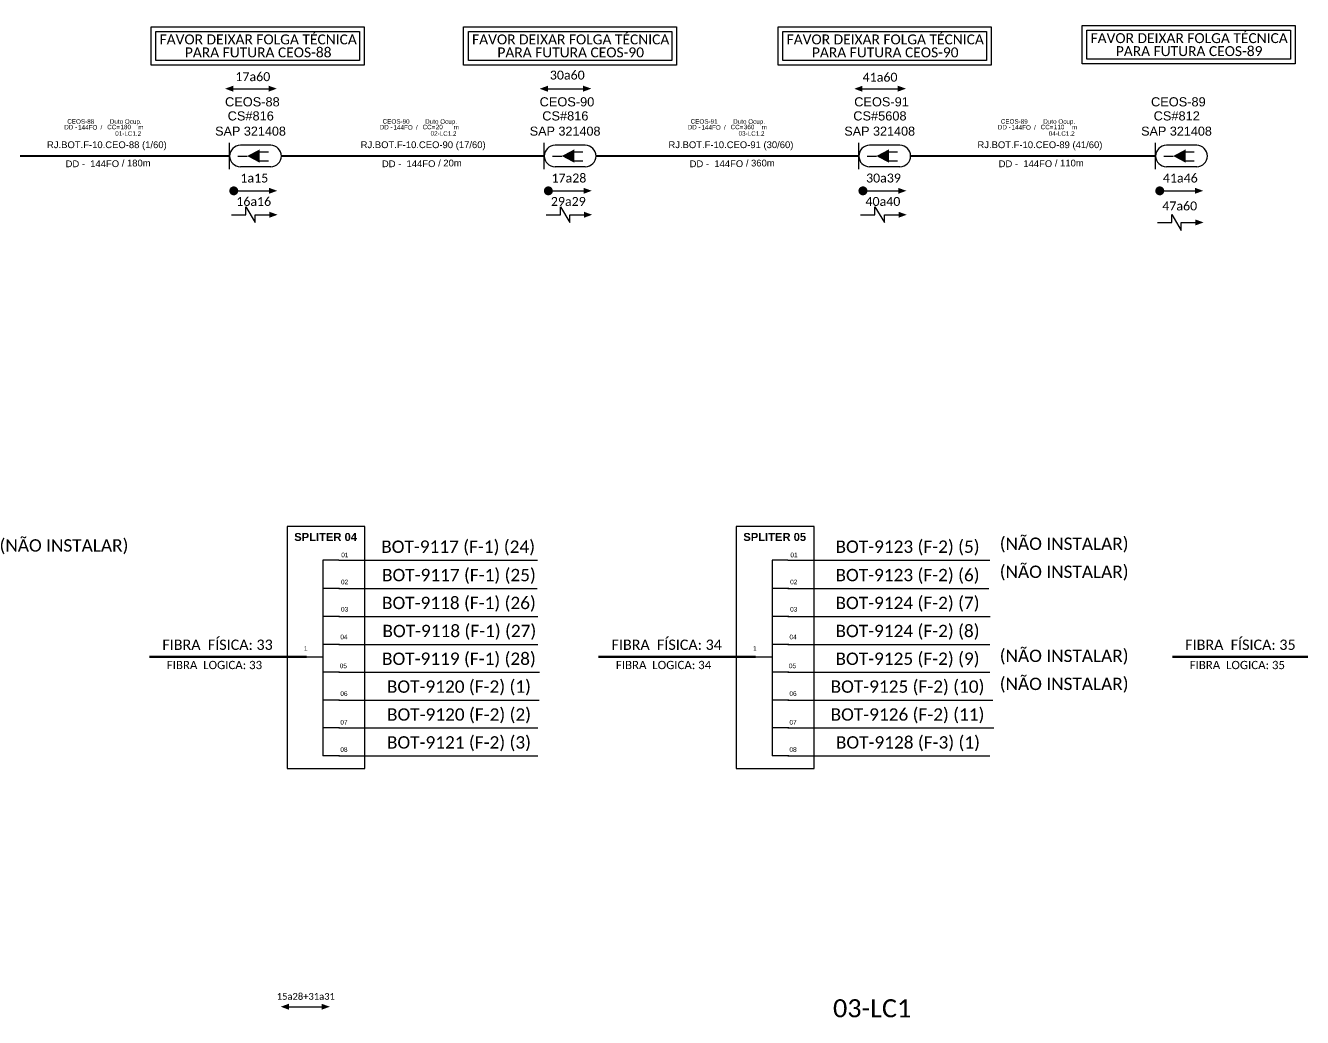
# Model space of a CAD drawing. Header units: millimetres. Extents: x 43195 to 44134, y 3103 to 4099.
# Drawn here: x 43504.5 to 43787.7, y 3867.7 to 4087.7 of the extents above; entities that cross this region are included whole.
import ezdxf
from ezdxf.enums import TextEntityAlignment as Align

# ---------------------------------------------------------------- set-up
doc = ezdxf.new("R2010")
doc.units = ezdxf.units.MM
for name, color, linetype in [('20.4-CEOS', 1, 'Continuous'), ('20.5-CABO AÉREO', 1, 'Continuous'), ('label_cabos', 7, 'Continuous'), ('SETA', 7, 'Continuous')]:
    doc.layers.add(name, color=color, linetype=linetype)
doc.layers.add('40.1-ETIQUETAS', color=1, linetype='Continuous', lineweight=20)
doc.styles.add('siredit', font='arial.ttf')
doc.styles.get("Standard").update_dxf_attribs({"font": 'arial.ttf'})

# ---------------------------------------------------------------- blocks, each defined once
blk = doc.blocks.new('Inst CB DT OCUP CFOA-SM-DD-S-144')
at = {"layer": 'label_cabos', "color": 0, "style": 'siredit'}
for tag, flags, p in [('ID_ATIVIDADE', 3, (1.31, 2.67)), ('FATOR', 1, (11.56, 2.55))]:
    blk.add_attdef(tag, text='', height=1, rotation=359.69, dxfattribs=dict(at, flags=flags)).set_placement(p, align=Align.MIDDLE_CENTER)
for tag, p in [('TIPO_CABO', (1.11, 0)), ('DESTINO_CABO', (3.13, 1.26)), ('CABO', (4.69, -0.05)), ('/', (7.71, -0.05)), ('LANCE', (10.41, 0.02)), ('TIPO_CABO', (13.11, 1.24)), ('UND', (16.46, 0)), ('FID', (13.65, -1.41))]:
    blk.add_attdef(tag, text='', height=1, rotation=359.69, dxfattribs=at).set_placement(p, align=Align.MIDDLE_CENTER)
blk.add_attdef('QTDE', (11.93, -0.45), '', height=1, rotation=359.69, dxfattribs=at)

msp = doc.modelspace()

# ---------------------------------------------------------------- linework, layer by layer
at = {"color": 7, "linetype": 'Continuous'}
for p, q in [((43570.49, 3969.12), (43570.49, 3925.73)), ((43574, 3969.12), (43570.49, 3969.12)), ((43670.08, 3969.12), (43670.08, 3925.73)), ((43673.6, 3969.12), (43670.08, 3969.12)), ((43574.18, 3962.84), (43570.49, 3962.84)), ((43673.77, 3962.84), (43670.08, 3962.84)), ((43574.18, 3956.65), (43570.49, 3956.65)), ((43673.77, 3956.65), (43670.08, 3956.65)), ((43574.18, 3950.43), (43570.49, 3950.43)), ((43673.77, 3950.43), (43670.08, 3950.43)), ((43566.84, 3947.69), (43570.47, 3947.69)), ((43666.43, 3947.69), (43670.07, 3947.69)), ((43574.18, 3944.26), (43570.49, 3944.26)), ((43673.77, 3944.26), (43670.08, 3944.26)), ((43574.18, 3938.1), (43570.49, 3938.1)), ((43673.77, 3938.1), (43670.08, 3938.1)), ((43574.18, 3931.91), (43570.49, 3931.91)), ((43673.77, 3931.91), (43670.08, 3931.91)), ((43574.18, 3925.73), (43570.49, 3925.73)), ((43673.77, 3925.73), (43670.08, 3925.73))]:
    msp.add_line(p, q, dxfattribs=at)
at = {"color": 10, "linetype": 'Continuous'}
for p, q in [((43574, 3969.12), (43618.06, 3969.12)), ((43673.6, 3969.12), (43718.39, 3969.12)), ((43574, 3962.84), (43617.98, 3962.84)), ((43673.6, 3962.84), (43718.15, 3962.84)), ((43574, 3956.65), (43618.14, 3956.65)), ((43673.6, 3956.65), (43718.47, 3956.65)), ((43574, 3950.43), (43618.14, 3950.43)), ((43673.6, 3950.43), (43718.39, 3950.43)), ((43574, 3944.26), (43618.53, 3944.26)), ((43673.6, 3944.26), (43718.39, 3944.26)), ((43574, 3938.1), (43618.45, 3938.1)), ((43673.6, 3938.1), (43719.02, 3938.1)), ((43574, 3931.91), (43618.14, 3931.91)), ((43673.6, 3931.91), (43719.27, 3931.91)), ((43574, 3925.73), (43618.14, 3925.73)), ((43673.6, 3925.73), (43718.39, 3925.73))]:
    msp.add_line(p, q, dxfattribs=at)
at = {"color": 1, "linetype": 'Continuous', "lineweight": 60}
for p, q in [((43566.84, 3947.69), (43532.03, 3947.69)), ((43666.43, 3947.69), (43631.63, 3947.69)), ((43793.66, 3947.69), (43758.86, 3947.69))]:
    msp.add_line(p, q, dxfattribs=at)
at = {"color": 3, "ltscale": 9e-07}
for points in [[(43532.39, 4087.37), (43579.62, 4087.37), (43579.62, 4078.86), (43532.39, 4078.86)], [(43533.44, 4086.32), (43578.57, 4086.32), (43578.57, 4079.91), (43533.44, 4079.91)], [(43601.68, 4087.37), (43648.91, 4087.37), (43648.91, 4078.86), (43601.68, 4078.86)], [(43602.73, 4086.32), (43647.86, 4086.32), (43647.86, 4079.91), (43602.73, 4079.91)], [(43671.44, 4087.37), (43718.67, 4087.37), (43718.67, 4078.86), (43671.44, 4078.86)], [(43672.49, 4086.32), (43717.62, 4086.32), (43717.62, 4079.91), (43672.49, 4079.91)], [(43738.83, 4087.66), (43786.06, 4087.66), (43786.06, 4079.14), (43738.83, 4079.14)], [(43739.88, 4086.61), (43785.01, 4086.61), (43785.01, 4080.19), (43739.88, 4080.19)]]:
    msp.add_lwpolyline(points, close=True, dxfattribs=at)
at = {"color": 0, "const_width": 0.99}
for points in [[(43550.22, 4051, 1), (43551.21, 4051, 1)], [(43619.98, 4051, 1), (43620.97, 4051, 1)], [(43689.74, 4051, 1), (43690.73, 4051, 1)], [(43755.56, 4051, 1), (43756.55, 4051, 1)]]:
    msp.add_lwpolyline(points, format="xyb", close=True, dxfattribs=at)
at = {"color": 0}
for points in [[(43553.37, 4045.7), (43553.37, 4047.45), (43555.46, 4043.95), (43555.46, 4045.7)], [(43623.13, 4045.7), (43623.13, 4047.45), (43625.22, 4043.95), (43625.22, 4045.7)], [(43692.89, 4045.7), (43692.89, 4047.45), (43694.98, 4043.95), (43694.98, 4045.7)], [(43758.7, 4043.99), (43758.7, 4045.74), (43760.8, 4042.24), (43760.8, 4043.99)]]:
    msp.add_lwpolyline(points, dxfattribs=at)
at = {"color": 7}
for points in [[(43562.52, 3922.91), (43579.8, 3922.91), (43579.8, 3976.57), (43562.52, 3976.57)], [(43662.11, 3922.91), (43679.39, 3922.91), (43679.39, 3976.57), (43662.11, 3976.57)]]:
    msp.add_lwpolyline(points, close=True, dxfattribs=at)
at = {"layer": '20.4-CEOS', "color": 252}
for p, q in [((43558.9, 4061.12), (43552.19, 4061.12)), ((43628.66, 4061.11), (43621.95, 4061.11)), ((43698.42, 4061.11), (43691.71, 4061.11)), ((43764.24, 4061.11), (43757.53, 4061.11)), ((43558.9, 4056.33), (43552.19, 4056.33)), ((43628.66, 4056.33), (43621.95, 4056.33)), ((43698.42, 4056.33), (43691.71, 4056.33)), ((43764.24, 4056.33), (43757.53, 4056.33))]:
    msp.add_line(p, q, dxfattribs=at)
for points in [[(43549.8, 4055.84), (43549.8, 4061.61)], [(43619.56, 4055.84), (43619.56, 4061.61)], [(43689.31, 4055.84), (43689.31, 4061.61)], [(43755.13, 4055.84), (43755.13, 4061.61)], [(43551.65, 4058.72), (43553.69, 4058.72)], [(43551.65, 4058.72), (43553.69, 4058.72)], [(43556.34, 4059.67), (43558.38, 4059.67)], [(43556.34, 4059.67), (43558.38, 4059.67)], [(43621.41, 4058.72), (43623.45, 4058.72)], [(43621.41, 4058.72), (43623.45, 4058.72)], [(43626.1, 4059.67), (43628.14, 4059.67)], [(43626.1, 4059.67), (43628.14, 4059.67)], [(43691.17, 4058.72), (43693.21, 4058.72)], [(43691.17, 4058.72), (43693.21, 4058.72)], [(43695.86, 4059.67), (43697.9, 4059.67)], [(43695.86, 4059.67), (43697.9, 4059.67)], [(43756.99, 4058.72), (43759.03, 4058.72)], [(43756.99, 4058.72), (43759.03, 4058.72)], [(43761.68, 4059.67), (43763.72, 4059.67)], [(43761.68, 4059.67), (43763.72, 4059.67)], [(43556.34, 4057.68), (43558.38, 4057.68)], [(43556.34, 4057.68), (43558.38, 4057.68)], [(43626.1, 4057.68), (43628.14, 4057.68)], [(43626.1, 4057.68), (43628.14, 4057.68)], [(43695.86, 4057.68), (43697.9, 4057.68)], [(43695.86, 4057.68), (43697.9, 4057.68)], [(43761.68, 4057.68), (43763.72, 4057.68)], [(43761.68, 4057.68), (43763.72, 4057.68)]]:
    msp.add_lwpolyline(points, dxfattribs=at)
for points in [[(43553.69, 4058.72, 0, 2.95, 0), (43556.46, 4058.72, 2.95, 2.95, 0)], [(43553.69, 4058.72, 0, 2.95, 0), (43556.46, 4058.72, 2.95, 2.95, 0)], [(43623.45, 4058.72, 0, 2.95, 0), (43626.22, 4058.72, 2.95, 2.95, 0)], [(43623.45, 4058.72, 0, 2.95, 0), (43626.22, 4058.72, 2.95, 2.95, 0)], [(43693.21, 4058.72, 0, 2.95, 0), (43695.98, 4058.72, 2.95, 2.95, 0)], [(43693.21, 4058.72, 0, 2.95, 0), (43695.98, 4058.72, 2.95, 2.95, 0)], [(43759.03, 4058.72, 0, 2.95, 0), (43761.8, 4058.72, 2.95, 2.95, 0)], [(43759.03, 4058.72, 0, 2.95, 0), (43761.8, 4058.72, 2.95, 2.95, 0)]]:
    msp.add_lwpolyline(points, format="xyseb", dxfattribs=at)
for centre, start, end in [((43552.19, 4058.72), 90, 270), ((43558.9, 4058.72), 270, 90), ((43621.95, 4058.72), 90, 270), ((43628.66, 4058.72), 270, 90), ((43691.71, 4058.72), 90, 270), ((43698.42, 4058.72), 270, 90), ((43757.53, 4058.72), 90, 270), ((43764.24, 4058.72), 270, 90)]:
    msp.add_arc(centre, 2.39, start, end, dxfattribs=at)
at = {"layer": '20.5-CABO AÉREO', "ltscale": 50, "const_width": 0.4}
for points in [[(43496.8, 4058.72), (43549.8, 4058.72)], [(43561.3, 4058.72), (43619.56, 4058.72)], [(43631.06, 4058.72), (43689.31, 4058.72)], [(43700.81, 4058.72), (43755.13, 4058.72)]]:
    msp.add_lwpolyline(points, dxfattribs=at)
at = {"layer": 'SETA', "color": 0}
for points in [[(43550.6, 4073.65), (43559.12, 4073.65)], [(43620.36, 4073.64), (43628.88, 4073.64)], [(43690.12, 4073.64), (43698.64, 4073.64)], [(43550.71, 4051), (43559.22, 4051)], [(43620.47, 4051), (43628.98, 4051)], [(43690.23, 4051), (43698.74, 4051)], [(43756.05, 4051), (43764.56, 4051)], [(43550.21, 4045.7), (43553.37, 4045.7)], [(43555.46, 4045.7), (43558.62, 4045.7)], [(43619.96, 4045.7), (43623.13, 4045.7)], [(43625.22, 4045.7), (43628.38, 4045.7)], [(43689.72, 4045.7), (43692.89, 4045.7)], [(43694.98, 4045.7), (43698.14, 4045.7)], [(43755.54, 4043.99), (43758.7, 4043.99)], [(43760.8, 4043.99), (43763.96, 4043.99)]]:
    msp.add_lwpolyline(points, dxfattribs=at)
at = {"layer": 'SETA'}
msp.add_lwpolyline([(43562.27, 3870.07), (43570.86, 3870.07)], dxfattribs=at)
at = {"layer": 'SETA', "color": 0}
for points in [[(43550.6, 4074.31), (43548.79, 4073.65), (43550.6, 4072.99)], [(43558.43, 4074.32), (43560.25, 4073.66), (43558.43, 4073)], [(43620.36, 4074.3), (43618.55, 4073.64), (43620.36, 4072.98)], [(43628.19, 4074.32), (43630.01, 4073.66), (43628.19, 4073)], [(43690.12, 4074.3), (43688.31, 4073.64), (43690.12, 4072.98)], [(43697.95, 4074.32), (43699.77, 4073.66), (43697.95, 4073)], [(43558.54, 4051.67), (43560.35, 4051.01), (43558.54, 4050.35)], [(43628.3, 4051.67), (43630.11, 4051.01), (43628.3, 4050.35)], [(43698.06, 4051.67), (43699.87, 4051.01), (43698.06, 4050.35)], [(43763.88, 4051.67), (43765.69, 4051.01), (43763.88, 4050.35)], [(43558.62, 4046.36), (43560.43, 4045.7), (43558.62, 4045.04)], [(43628.38, 4046.36), (43630.19, 4045.7), (43628.38, 4045.04)], [(43698.14, 4046.36), (43699.95, 4045.7), (43698.14, 4045.04)], [(43763.96, 4044.65), (43765.77, 4043.99), (43763.96, 4043.33)]]:
    msp.add_solid(points, dxfattribs=at)
at = {"layer": 'SETA'}
for points in [[(43562.96, 3870.75), (43561.12, 3870.09), (43562.96, 3869.42)], [(43570.17, 3870.75), (43572.01, 3870.09), (43570.17, 3869.42)]]:
    msp.add_solid(points, dxfattribs=at)

# ---------------------------------------------------------------- block references
at = {"color": 6, "lineweight": 0}
ref = msp.add_blockref('Inst CB DT OCUP CFOA-SM-DD-S-144', (43513.65, 4065.13), dxfattribs=at)
ref.add_attrib('DESTINO_CABO', 'CEOS-88', dxfattribs={"layer": 'label_cabos', "color": 0, "height": 1, "rotation": 359.69, "style": 'siredit'}).set_placement((43516.78, 4066.39), align=Align.MIDDLE_CENTER)
ref.add_attrib('TIPO_CABO', 'Duto Ocup.', dxfattribs={"layer": 'label_cabos', "color": 0, "height": 1, "rotation": 359.69, "style": 'siredit'}).set_placement((43526.76, 4066.37), align=Align.MIDDLE_CENTER)
ref.add_attrib('/', '/', dxfattribs={"layer": 'label_cabos', "color": 0, "height": 1, "rotation": 359.69, "style": 'siredit'}).set_placement((43521.36, 4065.08), align=Align.MIDDLE_CENTER)
ref.add_attrib('FID', '01-LC1.2', dxfattribs={"layer": 'label_cabos', "color": 0, "height": 1, "rotation": 359.69, "style": 'siredit'}).set_placement((43527.3, 4063.71), align=Align.MIDDLE_CENTER)
ref.add_attrib('LANCE', 'CC=', dxfattribs={"layer": 'label_cabos', "color": 0, "height": 1, "rotation": 359.69, "style": 'siredit'}).set_placement((43524.06, 4065.15), align=Align.MIDDLE_CENTER)
ref.add_attrib('UND', 'm', dxfattribs={"layer": 'label_cabos', "color": 0, "height": 1, "rotation": 359.69, "style": 'siredit'}).set_placement((43530.11, 4065.13), align=Align.MIDDLE_CENTER)
ref.add_attrib('CABO', '144FO', dxfattribs={"layer": 'label_cabos', "color": 0, "height": 1, "rotation": 359.69, "style": 'siredit'}).set_placement((43518.33, 4065.08), align=Align.MIDDLE_CENTER)
ref.add_attrib('TIPO_CABO', 'DD - ', dxfattribs={"layer": 'label_cabos', "color": 0, "height": 1, "rotation": 359.69, "style": 'siredit'}).set_placement((43514.76, 4065.12), align=Align.MIDDLE_CENTER)
ref.add_attrib('QTDE', '180', (43525.58, 4064.67), dxfattribs={"layer": 'label_cabos', "color": 0, "height": 1, "rotation": 359.69, "style": 'siredit'})
ref = msp.add_blockref('Inst CB DT OCUP CFOA-SM-DD-S-144', (43583.58, 4065.13), dxfattribs=at)
ref.add_attrib('DESTINO_CABO', 'CEOS-90', dxfattribs={"layer": 'label_cabos', "color": 0, "height": 1, "rotation": 359.69, "style": 'siredit'}).set_placement((43586.72, 4066.39), align=Align.MIDDLE_CENTER)
ref.add_attrib('TIPO_CABO', 'Duto Ocup.', dxfattribs={"layer": 'label_cabos', "color": 0, "height": 1, "rotation": 359.69, "style": 'siredit'}).set_placement((43596.69, 4066.37), align=Align.MIDDLE_CENTER)
ref.add_attrib('/', '/', dxfattribs={"layer": 'label_cabos', "color": 0, "height": 1, "rotation": 359.69, "style": 'siredit'}).set_placement((43591.3, 4065.08), align=Align.MIDDLE_CENTER)
ref.add_attrib('FID', '02-LC1.2', dxfattribs={"layer": 'label_cabos', "color": 0, "height": 1, "rotation": 359.69, "style": 'siredit'}).set_placement((43597.23, 4063.71), align=Align.MIDDLE_CENTER)
ref.add_attrib('LANCE', 'CC=', dxfattribs={"layer": 'label_cabos', "color": 0, "height": 1, "rotation": 359.69, "style": 'siredit'}).set_placement((43593.99, 4065.15), align=Align.MIDDLE_CENTER)
ref.add_attrib('UND', 'm', dxfattribs={"layer": 'label_cabos', "color": 0, "height": 1, "rotation": 359.69, "style": 'siredit'}).set_placement((43600.05, 4065.13), align=Align.MIDDLE_CENTER)
ref.add_attrib('CABO', '144FO', dxfattribs={"layer": 'label_cabos', "color": 0, "height": 1, "rotation": 359.69, "style": 'siredit'}).set_placement((43588.27, 4065.08), align=Align.MIDDLE_CENTER)
ref.add_attrib('TIPO_CABO', 'DD - ', dxfattribs={"layer": 'label_cabos', "color": 0, "height": 1, "rotation": 359.69, "style": 'siredit'}).set_placement((43584.7, 4065.12), align=Align.MIDDLE_CENTER)
ref.add_attrib('QTDE', '20', (43595.51, 4064.67), dxfattribs={"layer": 'label_cabos', "color": 0, "height": 1, "rotation": 359.69, "style": 'siredit'})
ref = msp.add_blockref('Inst CB DT OCUP CFOA-SM-DD-S-144', (43651.89, 4065.13), dxfattribs=at)
ref.add_attrib('DESTINO_CABO', 'CEOS-91', dxfattribs={"layer": 'label_cabos', "color": 0, "height": 1, "rotation": 359.69, "style": 'siredit'}).set_placement((43655.02, 4066.39), align=Align.MIDDLE_CENTER)
ref.add_attrib('TIPO_CABO', 'Duto Ocup.', dxfattribs={"layer": 'label_cabos', "color": 0, "height": 1, "rotation": 359.69, "style": 'siredit'}).set_placement((43664.99, 4066.37), align=Align.MIDDLE_CENTER)
ref.add_attrib('/', '/', dxfattribs={"layer": 'label_cabos', "color": 0, "height": 1, "rotation": 359.69, "style": 'siredit'}).set_placement((43659.6, 4065.08), align=Align.MIDDLE_CENTER)
ref.add_attrib('FID', '03-LC1.2', dxfattribs={"layer": 'label_cabos', "color": 0, "height": 1, "rotation": 359.69, "style": 'siredit'}).set_placement((43665.53, 4063.71), align=Align.MIDDLE_CENTER)
ref.add_attrib('LANCE', 'CC=', dxfattribs={"layer": 'label_cabos', "color": 0, "height": 1, "rotation": 359.69, "style": 'siredit'}).set_placement((43662.3, 4065.15), align=Align.MIDDLE_CENTER)
ref.add_attrib('UND', 'm', dxfattribs={"layer": 'label_cabos', "color": 0, "height": 1, "rotation": 359.69, "style": 'siredit'}).set_placement((43668.35, 4065.13), align=Align.MIDDLE_CENTER)
ref.add_attrib('CABO', '144FO', dxfattribs={"layer": 'label_cabos', "color": 0, "height": 1, "rotation": 359.69, "style": 'siredit'}).set_placement((43656.57, 4065.08), align=Align.MIDDLE_CENTER)
ref.add_attrib('TIPO_CABO', 'DD - ', dxfattribs={"layer": 'label_cabos', "color": 0, "height": 1, "rotation": 359.69, "style": 'siredit'}).set_placement((43653, 4065.12), align=Align.MIDDLE_CENTER)
ref.add_attrib('QTDE', '360', (43663.82, 4064.67), dxfattribs={"layer": 'label_cabos', "color": 0, "height": 1, "rotation": 359.69, "style": 'siredit'})
ref = msp.add_blockref('Inst CB DT OCUP CFOA-SM-DD-S-144', (43720.66, 4065.13), dxfattribs=at)
ref.add_attrib('DESTINO_CABO', 'CEOS-89', dxfattribs={"layer": 'label_cabos', "color": 0, "height": 1, "rotation": 359.69, "style": 'siredit'}).set_placement((43723.79, 4066.39), align=Align.MIDDLE_CENTER)
ref.add_attrib('TIPO_CABO', 'Duto Ocup.', dxfattribs={"layer": 'label_cabos', "color": 0, "height": 1, "rotation": 359.69, "style": 'siredit'}).set_placement((43733.76, 4066.37), align=Align.MIDDLE_CENTER)
ref.add_attrib('/', '/', dxfattribs={"layer": 'label_cabos', "color": 0, "height": 1, "rotation": 359.69, "style": 'siredit'}).set_placement((43728.37, 4065.08), align=Align.MIDDLE_CENTER)
ref.add_attrib('FID', '04-LC1.2', dxfattribs={"layer": 'label_cabos', "color": 0, "height": 1, "rotation": 359.69, "style": 'siredit'}).set_placement((43734.3, 4063.71), align=Align.MIDDLE_CENTER)
ref.add_attrib('LANCE', 'CC=', dxfattribs={"layer": 'label_cabos', "color": 0, "height": 1, "rotation": 359.69, "style": 'siredit'}).set_placement((43731.06, 4065.15), align=Align.MIDDLE_CENTER)
ref.add_attrib('UND', 'm', dxfattribs={"layer": 'label_cabos', "color": 0, "height": 1, "rotation": 359.69, "style": 'siredit'}).set_placement((43737.12, 4065.13), align=Align.MIDDLE_CENTER)
ref.add_attrib('CABO', '144FO', dxfattribs={"layer": 'label_cabos', "color": 0, "height": 1, "rotation": 359.69, "style": 'siredit'}).set_placement((43725.34, 4065.08), align=Align.MIDDLE_CENTER)
ref.add_attrib('TIPO_CABO', 'DD - ', dxfattribs={"layer": 'label_cabos', "color": 0, "height": 1, "rotation": 359.69, "style": 'siredit'}).set_placement((43721.77, 4065.12), align=Align.MIDDLE_CENTER)
ref.add_attrib('QTDE', '110', (43732.58, 4064.67), dxfattribs={"layer": 'label_cabos', "color": 0, "height": 1, "rotation": 359.69, "style": 'siredit'})

# ---------------------------------------------------------------- texts
at = {"color": 0, "attachment_point": 5}
for s, insert, char_height, width in [('{\\fCalibri|b0|i0|c0|p34;FAVOR DEIXAR FOLGA TÉCNICA}', (43556.13, 4084.57), 2.2, 46.8706), ('{\\fCalibri|b0|i0|c0|p34;FAVOR DEIXAR FOLGA TÉCNICA}', (43625.43, 4084.57), 2.2, 46.8706), ('{\\fCalibri|b0|i0|c0|p34;FAVOR DEIXAR FOLGA TÉCNICA}', (43695.18, 4084.57), 2.2, 46.8706), ('{\\fCalibri|b0|i0|c0|p34;FAVOR DEIXAR FOLGA TÉCNICA}', (43762.57, 4084.85), 2.2, 46.8706), ('{\\fCalibri|b0|i0|c0|p34;PARA FUTURA CEOS-89}', (43762.57, 4081.97), 2.2, 46.8706), ('{\\fCalibri|b0|i0|c0|p34;PARA FUTURA CEOS-88}', (43556.13, 4081.69), 2.2, 46.8706), ('{\\fCalibri|b0|i0|c0|p34;PARA FUTURA CEOS-90}', (43625.43, 4081.69), 2.2, 46.8706), ('{\\fCalibri|b0|i0|c0|p34;PARA FUTURA CEOS-90}', (43695.18, 4081.69), 2.2, 46.8706), ('{\\fCalibri|b0|i0|c0|p34;30a60}', (43624.67, 4076.66), 1.98, 25.1052), ('{\\fCalibri|b0|i0|c0|p34;17a60}', (43554.94, 4076.31), 1.98, 25.1052), ('{\\fCalibri|b0|i0|c0|p34;\\C7;41a60}', (43694.03, 4076.19), 1.98, 25.1052), ('{\\fCalibri|b0|i0|c0|p34;\\C7;17a28}', (43625.03, 4053.83), 1.98, 25.1052), ('{\\fCalibri|b0|i0|c0|p34;\\C7;41a46}', (43760.61, 4053.83), 1.98, 25.1052), ('{\\fCalibri|b0|i0|c0|p34;\\C7;1a15}', (43555.27, 4053.83), 1.98, 25.1052), ('{\\fCalibri|b0|i0|c0|p34;\\C7;30a39}', (43694.79, 4053.83), 1.98, 25.1052), ('{\\fCalibri|b0|i0|c0|p34;\\C7;16a16}', (43555.14, 4048.64), 1.98, 25.1052), ('{\\fCalibri|b0|i0|c0|p34;\\C7;29a29}', (43624.9, 4048.64), 1.98, 25.1052), ('{\\fCalibri|b0|i0|c0|p34;\\C7;40a40}', (43694.66, 4048.64), 1.98, 25.1052), ('{\\fCalibri|b0|i0|c0|p34;\\C7;47a60}', (43760.48, 4047.64), 1.98, 25.1052)]:
    msp.add_mtext(s, dxfattribs=dict(at, insert=insert, char_height=char_height, width=width))
at = {"attachment_point": 5}
for s, insert, char_height, width in [('\\C7;\\fCalibri|b0|i0|c0|p34;(NÃO INSTALAR)', (43513.06, 3972.08), 2.7432, 80.6352), ('\\C10;\\fArial|b1|i0|c0|p34;SPLITER 04', (43571.08, 3974.24), 1.7753, 17.28), ('{\\fCalibri|b0|i0|c0|p34;\\C7;BOT-9117 (F-1) (24)}', (43600.47, 3971.8), 2.7432, 80.6352), ('\\C10;\\fArial|b1|i0|c0|p34;SPLITER 05', (43670.67, 3974.24), 1.7753, 17.28), ('{\\fCalibri|b0|i0|c0|p34;\\C7;BOT-9123 (F-2) (5)}', (43700.13, 3971.8), 2.7432, 80.6352), ('\\C7;\\fCalibri|b0|i0|c0|p34;(NÃO INSTALAR)', (43734.85, 3972.46), 2.7432, 80.6352), ('\\C7;\\fArial|b0|i0|;\\H1.0273588255048;01 ', (43575.35, 3970.26), 1.7753, 3.5602), ('\\C7;\\fArial|b0|i0|;\\H1.0273588255048;01 ', (43674.94, 3970.26), 1.7753, 3.5602), ('\\pt38.40421;{\\fCalibri|b0|i0|c0|p34;\\C7;BOT-9117 (F-1) (25)}', (43600.64, 3965.51), 2.7432, 80.6352), ('{\\fCalibri|b0|i0|c0|p34;\\C7;BOT-9123 (F-2) (6)}', (43700.12, 3965.51), 2.7432, 80.6352), ('\\C7;\\fCalibri|b0|i0|c0|p34;(NÃO INSTALAR)', (43734.85, 3966.24), 2.7432, 80.6352), ('\\C7;\\fArial|b0|i0|;\\H1.0273588255048;02 ', (43575.29, 3964.26), 1.7753, 3.7582), ('\\C7;\\fArial|b0|i0|;\\H1.0273588255048;02 ', (43674.89, 3964.26), 1.7753, 3.7582), ('\\C7;\\fArial|b0|i0|;\\H1.0273588255048;03 ', (43575.29, 3958.21), 1.7753, 3.456), ('{\\fCalibri|b0|i0|c0|p34;\\C7;BOT-9118 (F-1) (26)}', (43600.64, 3959.33), 2.7432, 80.6352), ('\\C7;\\fArial|b0|i0|;\\H1.0273588255048;03 ', (43674.89, 3958.21), 1.7753, 3.456), ('{\\fCalibri|b0|i0|c0|p34;\\C7;BOT-9124 (F-2) (7)}', (43700.12, 3959.33), 2.7432, 80.6352), ('{\\fCalibri|b0|i0|c0|p34;\\C7;BOT-9118 (F-1) (27)}', (43600.74, 3953.11), 2.7432, 80.6352), ('{\\fCalibri|b0|i0|c0|p34;\\C7;BOT-9124 (F-2) (8)}', (43700.12, 3953.11), 2.7432, 80.6352), ('{\\fCalibri|b0|i0|c0|p34;\\C7;FIBRA  FÍSICA: 33}', (43547.12, 3950.34), 2.2859, 34.56), ('\\C7;\\fArial|b0|i0|;\\H1.0273588255048;04 ', (43575.14, 3952.07), 1.7753, 3.7582), ('{\\fCalibri|b0|i0|c0|p34;\\C7;FIBRA  FÍSICA: 34}', (43646.72, 3950.34), 2.2859, 34.56), ('\\C7;\\fArial|b0|i0|;\\H1.0273588255048;04 ', (43674.74, 3952.07), 1.7753, 3.7582), ('{\\fCalibri|b0|i0|c0|p34;\\C7;FIBRA  FÍSICA: 35}', (43773.94, 3950.34), 2.2859, 34.56), ('\\C7;\\fArial|b0|i0|;\\H1.0273588255048;1', (43566.67, 3949.52), 1.7753, 1.7584), ('{\\fCalibri|b0|i0|c0|p34;\\C7;BOT-9119 (F-1) (28)}', (43600.64, 3946.95), 2.7432, 80.6352), ('\\C7;\\fArial|b0|i0|;\\H1.0273588255048;1', (43666.26, 3949.52), 1.7753, 1.7584), ('{\\fCalibri|b0|i0|c0|p34;\\C7;BOT-9125 (F-2) (9)}', (43700.12, 3946.95), 2.7432, 80.6352), ('\\C7;\\fCalibri|b0|i0|c0|p34;(NÃO INSTALAR)', (43734.85, 3947.6), 2.7432, 80.6352), ('{\\fCalibri|b0|i0|c0|p34;\\C7;FIBRA  LOGICA: 33}', (43546.43, 3945.85), 1.8289, 34.56), ('\\C7;\\fArial|b0|i0|;\\H1.0273588255048;05 ', (43575.01, 3945.66), 1.7753, 4.6222), ('{\\fCalibri|b0|i0|c0|p34;\\C7;FIBRA  LOGICA: 34}', (43646.02, 3945.85), 1.8289, 34.56), ('\\C7;\\fArial|b0|i0|;\\H1.0273588255048;05 ', (43674.61, 3945.66), 1.7753, 4.6222), ('{\\fCalibri|b0|i0|c0|p34;\\C7;FIBRA  LOGICA: 35}', (43773.25, 3945.85), 1.8289, 34.56), ('{\\fCalibri|b0|i0|c0|p34;\\C7;BOT-9120 (F-2) (1)}', (43600.64, 3940.78), 2.7432, 80.6352), ('{\\fCalibri|b0|i0|c0|p34;\\C7;BOT-9125 (F-2) (10)}', (43700.12, 3940.78), 2.7432, 80.6352), ('\\C7;\\fCalibri|b0|i0|c0|p34;(NÃO INSTALAR)', (43734.85, 3941.38), 2.7432, 80.6352), ('\\C7;\\fArial|b0|i0|;\\H1.0273588255048;06 ', (43575.14, 3939.52), 1.7753, 3.7582), ('\\C7;\\fArial|b0|i0|;\\H1.0273588255048;06 ', (43674.74, 3939.52), 1.7753, 3.7582), ('{\\fCalibri|b0|i0|c0|p34;\\C7;BOT-9120 (F-2) (2)}', (43600.66, 3934.59), 2.7432, 80.6352), ('{\\fCalibri|b0|i0|c0|p34;\\C7;BOT-9126 (F-2) (11)}', (43700.12, 3934.59), 2.7432, 80.6352), ('\\C7;\\fArial|b0|i0|;\\H1.0273588255048;07 ', (43575.14, 3933.16), 1.7753, 3.7582), ('\\C7;\\fArial|b0|i0|;\\H1.0273588255048;07 ', (43674.74, 3933.16), 1.7753, 3.7582), ('{\\fCalibri|b0|i0|c0|p34;\\C7;BOT-9121 (F-2) (3)}', (43600.65, 3928.4), 2.7432, 80.6352), ('{\\fCalibri|b0|i0|c0|p34;\\C7;BOT-9128 (F-3) (1)}', (43700.21, 3928.4), 2.7432, 80.6352), ('\\C7;\\fArial|b0|i0|;\\H1.0273588255048;08 ', (43575.14, 3927.11), 1.7753, 3.7582), ('\\C7;\\fArial|b0|i0|;\\H1.0273588255048;08 ', (43674.74, 3927.11), 1.7753, 3.7582), ('{\\fCalibri|b0|i0|c0|p34;\\C7;15a28+31a31}', (43566.69, 3872.37), 1.5, 25.3588)]:
    msp.add_mtext(s, dxfattribs=dict(at, insert=insert, char_height=char_height, width=width))
at = {"color": 3, "insert": (43692.27, 3869.73), "char_height": 4, "width": 230.4002, "attachment_point": 5}
msp.add_mtext('{\\fCalibri|b0|i0|c0|p34;03-LC1}', dxfattribs=at)
at = {"layer": '20.4-CEOS', "color": 0, "style": 'siredit'}
for s, height, p in [('CEOS-88', 2.028, (43554.84, 4070.74)), ('CEOS-90', 2.028, (43624.6, 4070.74)), ('CEOS-91', 2.028, (43694.36, 4070.74)), ('CEOS-89', 2.028, (43760.18, 4070.74)), ('CS#816', 2.028, (43554.48, 4067.62)), ('CS#816', 2.028, (43624.24, 4067.62)), ('CS#5608', 2.028, (43694, 4067.62)), ('CS#812', 2.028, (43759.82, 4067.62)), ('SAP 321408', 2, (43554.43, 4064.24)), ('SAP 321408', 2, (43624.19, 4064.24)), ('SAP 321408', 2, (43693.95, 4064.24)), ('SAP 321408', 2, (43759.77, 4064.24))]:
    msp.add_text(s, height=height, dxfattribs=at).set_placement(p, align=Align.MIDDLE_CENTER)
at = {"layer": '40.1-ETIQUETAS', "color": 0, "style": 'siredit'}
for s, p in [('RJ.BOT.F-10.CEO-88 (1/60)', (43522.57, 4061.22)), ('RJ.BOT.F-10.CEO-90 (17/60)', (43592.71, 4061.22)), ('RJ.BOT.F-10.CEO-91 (30/60)', (43660.96, 4061.22)), ('RJ.BOT.F-10.CEO-89 (41/60)', (43729.48, 4061.22))]:
    msp.add_text(s, height=1.5, dxfattribs=at).set_placement(p, align=Align.MIDDLE_CENTER)
for s, p in [('DD - ', (43518.31, 4057)), ('144FO', (43525.29, 4057.02)), ('/', (43526.47, 4057.16)), ('DD - ', (43588.45, 4057)), ('144FO', (43595.43, 4057.02)), ('/', (43596.62, 4057.16)), ('DD - ', (43656.69, 4057)), ('144FO', (43663.68, 4057.02)), ('/', (43664.86, 4057.16)), ('DD - ', (43725.22, 4057)), ('144FO', (43732.2, 4057.02)), ('/', (43733.38, 4057.16))]:
    msp.add_text(s, height=1.5, dxfattribs=at).set_placement(p, align=Align.MIDDLE_RIGHT)
for s, p in [('180m', (43527.03, 4057.16)), ('20m', (43597.18, 4057.16)), ('360m', (43665.42, 4057.16)), ('110m', (43733.95, 4057.16))]:
    msp.add_text(s, height=1.5, dxfattribs=at).set_placement(p, align=Align.MIDDLE_LEFT)

doc.saveas('drawing.dxf')
